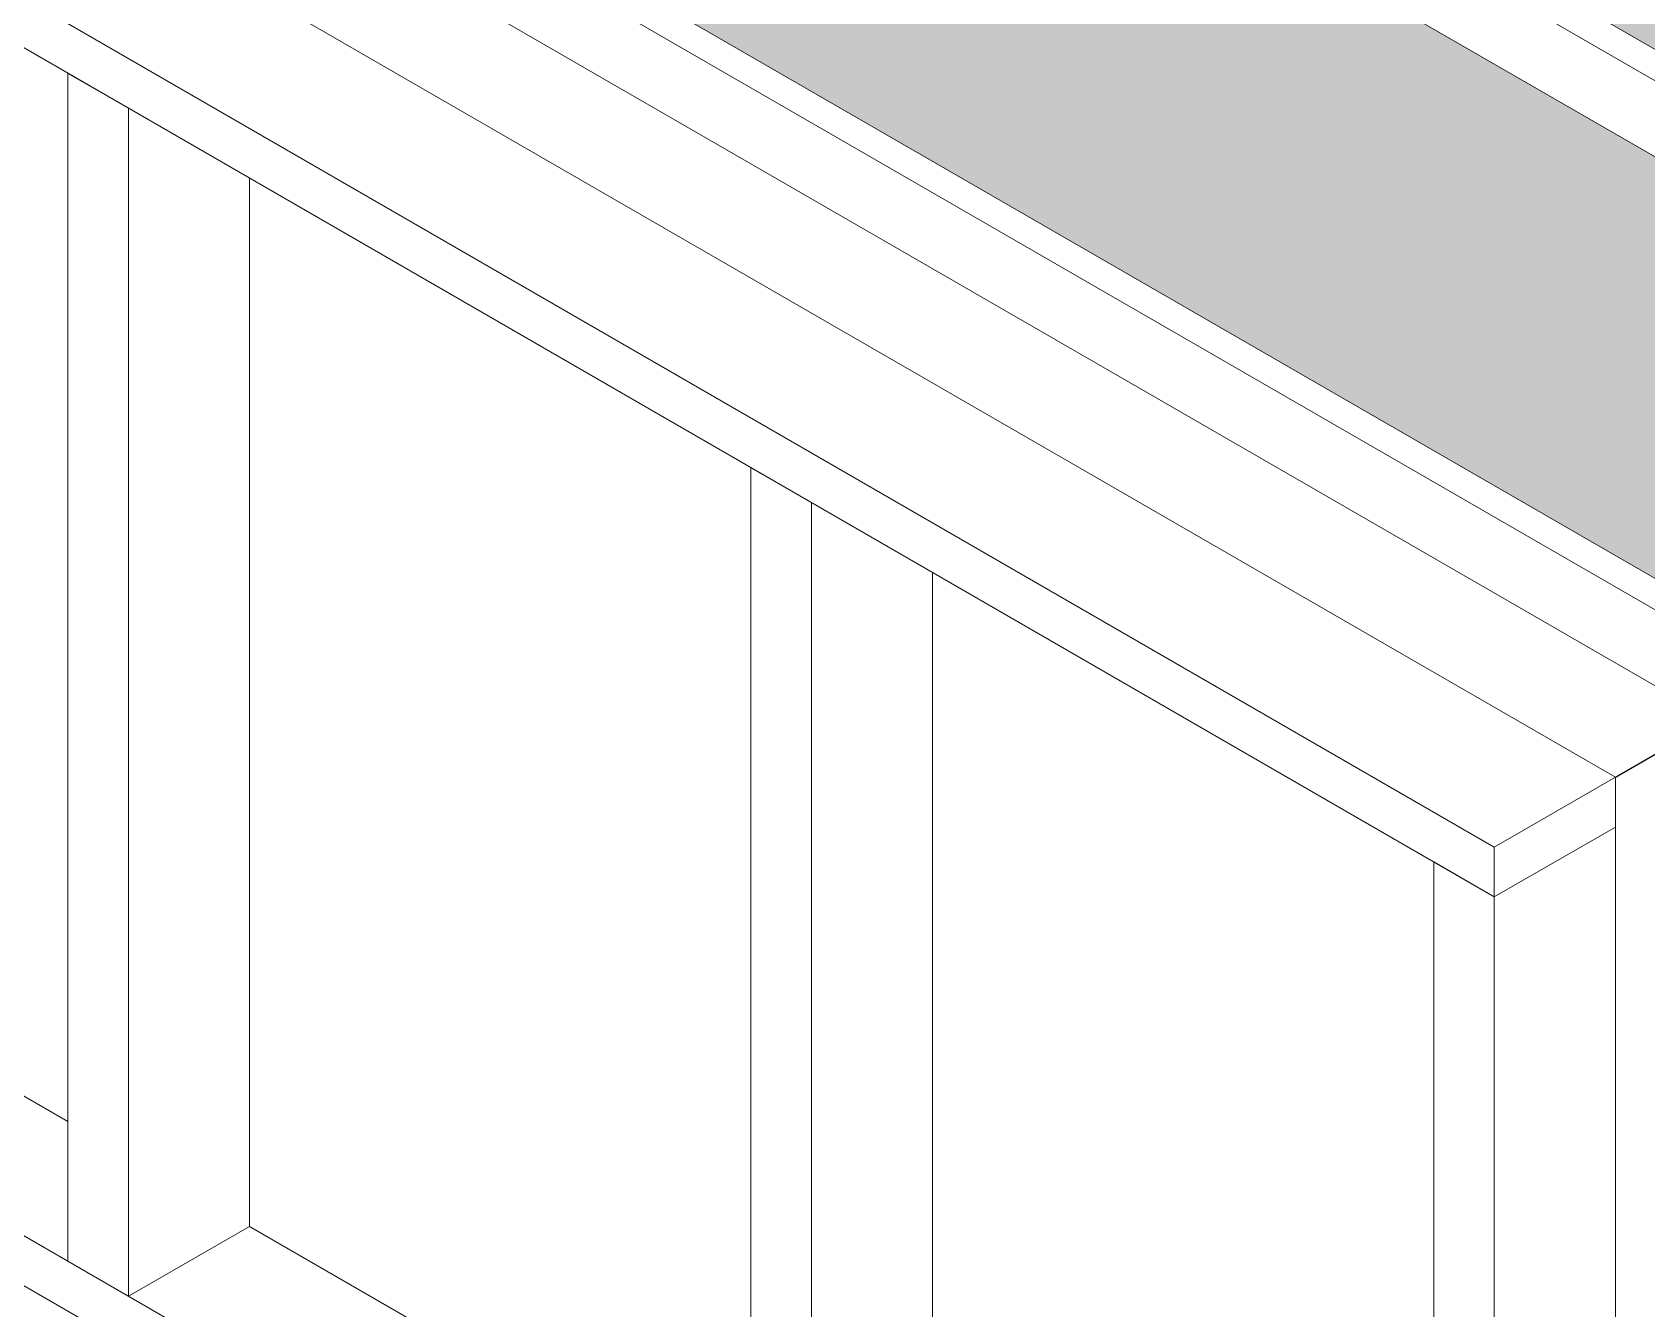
# Model space of a CAD drawing. Extents: x -23436 to 4767, y -4638 to 9755.
# Drawn here: x -14797.7 to -14678.8, y 7852.1 to 7946.1 of the extents above; entities that cross this region are included whole.
import ezdxf

# ---------------------------------------------------------------- set-up
doc = ezdxf.new("R2010")
doc.units = 0
doc.linetypes.add('HIDDEN', pattern=[9.524999999999995, 6.349999999999998, -3.174999999999998])
doc.layers.add('Concreto', color=250, linetype='HIDDEN')
doc.layers.add('Demarcação 2', color=254, linetype='Continuous', lineweight=9)
doc.layers.add('Madeira', color=100, linetype='Continuous', lineweight=13)

msp = doc.modelspace()

# ---------------------------------------------------------------- hatches: boundary and pattern name
at = {"layer": 'Demarcação 2'}
h = msp.add_hatch(color=256, dxfattribs=at)
h.dxf.hatch_style = 1
h.paths.add_polyline_path([(-14789.18268647282, 8052.679703131682), (-14789.18268647282, 8008.870366740246), (-14578.6592177426, 7887.324585398412), (-14578.6592177426, 7931.133921789864)])
h.paths.add_polyline_path([(-14789.18268647282, 8000.960965663602), (-14789.18268647282, 7969.924157317218), (-14578.6592177426, 7848.378375974966), (-14578.6592177426, 7879.415184321379)])

# ---------------------------------------------------------------- linework, layer by layer
at = {"layer": 'Concreto', "linetype": 'HIDDEN'}
msp.add_line((-14681.12247458581, 7891.222140554504), (-14605.33147655111, 7934.980093672018), dxfattribs=at)
at = {"layer": 'Madeira', "extrusion": (-1e-16, 0.8164965809277258, 0.577350269189626)}
for p, q in [((-14681.12247458581, 7891.222140554504), (-14886.67841587679, 8009.899918592337)), ((-14895.58796131981, 8004.755990132504), (-14690.03202002878, 7886.078212094659)), ((-14690.03202002878, 7882.403977480502), (-14895.58796131981, 8001.081755518335)), ((-14795.03737703511, 7943.028848614329), (-14790.58260431337, 7940.456884384406)), ((-14795.03737703511, 7855.582064796972), (-14795.03737703511, 7943.028848614329)), ((-14790.58260431337, 7853.010100567049), (-14790.58260431337, 7940.456884384406)), ((-14781.6730588707, 7858.154029026895), (-14781.6730588707, 7935.312955924577)), ((-14744.7620848927, 7914.002395162335), (-14740.30731217119, 7911.430430932412)), ((-14744.7620848927, 7826.555611345062), (-14744.7620848927, 7914.002395162335)), ((-14740.30731217119, 7823.983647115127), (-14740.30731217119, 7911.430430932412)), ((-14731.39776672829, 7829.127575574972), (-14731.39776672829, 7906.286502472654)), ((-14681.12247458581, 7891.222140554504), (-14690.03202002878, 7886.078212094659)), ((-14681.12247458581, 7887.547905940335), (-14681.12247458581, 7891.222140554504)), ((-14795.03737703511, 7865.869921716663), (-14831.94835101299, 7887.180482478889)), ((-14681.12247458581, 7887.547905940335), (-14690.03202002878, 7882.403977480502)), ((-14690.03202002878, 7882.403977480502), (-14681.12247458581, 7887.547905940335)), ((-14681.12247458581, 7800.101122122962), (-14681.12247458581, 7887.547905940335)), ((-14690.03202002878, 7886.078212094659), (-14690.03202002878, 7882.403977480502)), ((-14694.48679275041, 7884.975941710412), (-14690.03202002878, 7882.403977480502)), ((-14694.48679275041, 7797.529157893039), (-14694.48679275041, 7884.975941710412)), ((-14690.03202002878, 7794.957193663129), (-14690.03202002878, 7882.403977480502)), ((-14818.26583479704, 7868.993021138731), (-14774.223666833, 7843.565263608969)), ((-14774.56746573174, 7840.089521381457), (-14818.26583479704, 7865.318786524589)), ((-14781.6730588707, 7858.154029026895), (-14790.58260431337, 7853.010100567049)), ((-14744.7620848927, 7836.84346826474), (-14781.6730588707, 7858.154029026895)), ((-14790.58260431337, 7853.010100567049), (-14795.03737703511, 7855.582064796972))]:
    msp.add_line(p, q, dxfattribs=at)
at = {"layer": 'Madeira'}
for p, q in [((-14578.6592177426, 7887.324585398415), (-14789.18268647282, 8008.87036674025)), ((-14578.6592177426, 7885.015184321444), (-14791.18268647282, 8007.715666201944)), ((-14791.18268647282, 8002.115666201938), (-14578.6592177426, 7879.415184321453)), ((-14578.6592177426, 7846.068974898331), (-14796.0324287341, 7971.56945677882)), ((-14578.6592177426, 7848.378375974969), (-14789.18268647282, 7969.924157317222)), ((-14796.0324287341, 7965.969456778814), (-14571.384604351, 7836.268974898168))]:
    msp.add_line(p, q, dxfattribs=at)

doc.saveas('drawing.dxf')
